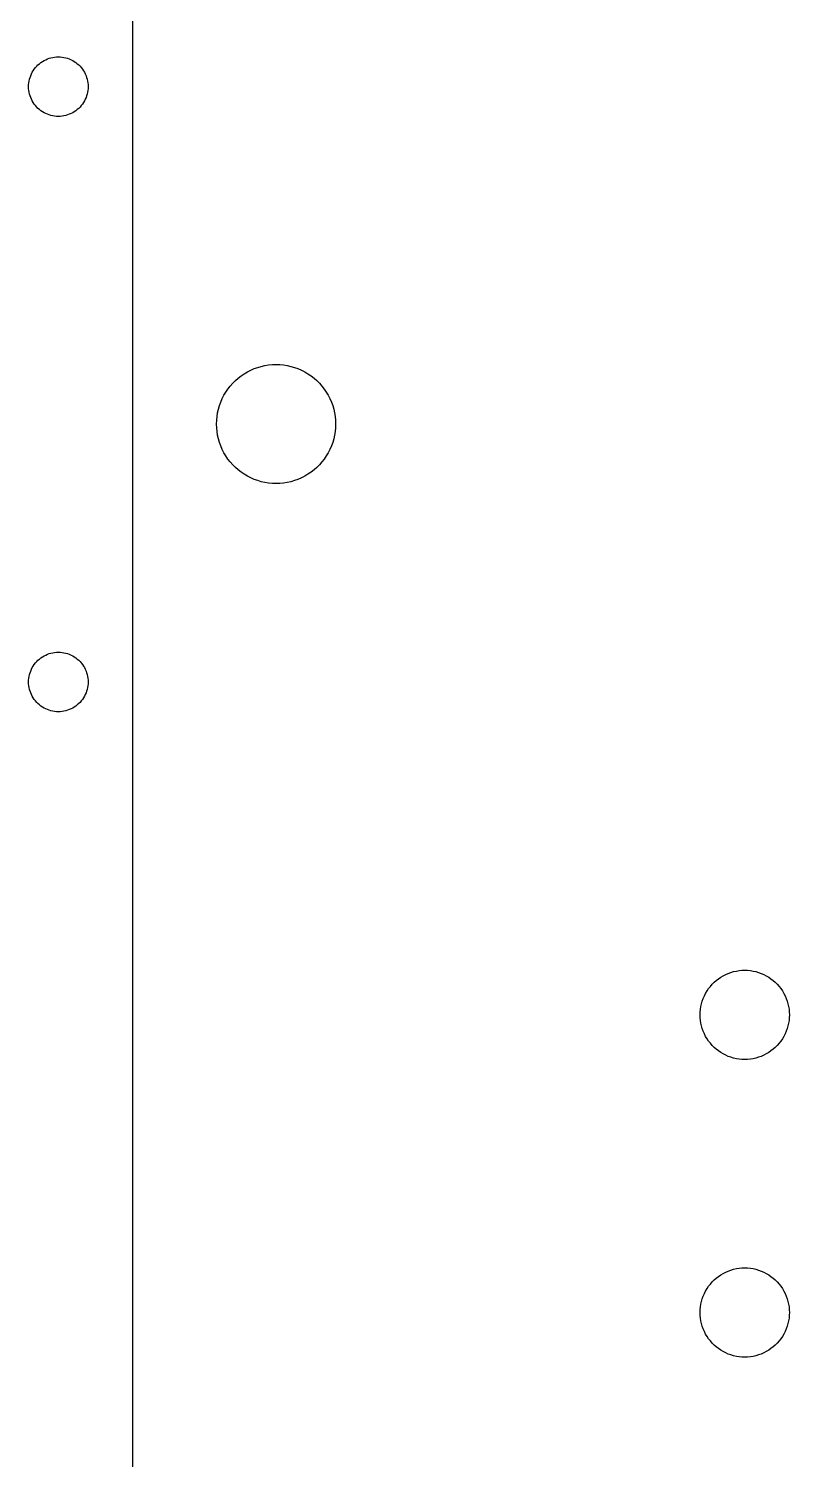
# Model space of a CAD drawing. Extents: x 2 to 1502, y 3 to 1555.
# Drawn here: x 464.2 to 609.1, y 365.3 to 637.8 of the extents above; entities that cross this region are included whole.
import ezdxf

# ---------------------------------------------------------------- set-up
doc = ezdxf.new("R2010")
doc.units = 0
doc.layers.get('0').update_dxf_attribs({"linetype": 'CONTINUOUS'})

msp = doc.modelspace()

# ---------------------------------------------------------------- linework, layer by layer
at = {"color": 7}
for points in [[(484.038368, 350.341136), (484.038368, 903.096983)], [(468.45528, 632.212091), (468.802807, 632.289791)], [(468.802807, 632.289791), (469.154587, 632.345291)], [(469.154587, 632.345366), (469.509202, 632.378366)], [(469.509203, 632.378741), (469.865235, 632.389991)], [(469.865235, 632.390141), (470.22126, 632.378891)], [(470.22126, 632.378741), (470.575875, 632.345741)], [(470.575875, 632.345366), (470.927655, 632.289866)], [(470.927655, 632.289791), (471.275183, 632.212091)], [(464.897227, 629.452016), (465.078368, 629.758466)], [(465.078368, 629.758466), (465.278775, 630.053216)], [(465.278775, 630.053216), (465.49704, 630.334466)], [(465.49704, 630.334466), (465.7326, 630.601766)], [(465.7326, 630.601766), (465.984315, 630.853466)], [(465.984315, 630.853466), (466.251338, 631.089041)], [(466.251338, 631.089041), (466.53282, 631.307291)], [(466.53282, 631.307291), (466.827338, 631.507391)], [(466.827338, 631.507391), (467.13405, 631.688816)], [(467.13405, 631.688816), (467.451248, 631.850366)], [(467.451248, 631.850366), (467.778083, 631.991816)], [(467.778082, 631.991816), (468.113423, 632.112641)], [(468.113422, 632.112641), (468.45528, 632.212091)], [(471.275183, 632.212091), (471.61704, 632.112641)], [(471.61704, 632.112641), (471.952095, 631.991816)], [(471.952095, 631.991816), (472.27893, 631.850366)], [(472.27893, 631.850366), (472.596413, 631.688816)], [(472.596413, 631.688816), (472.90284, 631.507391)], [(472.90284, 631.507391), (473.197643, 631.307291)], [(473.197643, 631.307291), (473.47884, 631.089041)], [(473.47884, 631.089041), (473.746148, 630.853466)], [(473.746148, 630.853466), (473.997863, 630.601766)], [(473.997863, 630.601766), (474.233423, 630.334466)], [(474.233423, 630.334466), (474.451688, 630.053216)], [(474.451688, 630.053216), (474.65181, 629.758466)], [(474.65181, 629.758466), (474.833228, 629.452016)], [(464.19597, 626.720816), (464.206995, 627.076841)], [(464.206995, 627.076841), (464.240745, 627.431441)], [(464.24073, 627.431441), (464.296305, 627.783266)], [(464.296283, 627.783266), (464.373953, 628.130741)], [(464.373953, 628.130741), (464.473448, 628.472666)], [(464.473448, 628.472666), (464.59392, 628.807691)], [(464.59392, 628.807691), (464.73537, 629.134541)], [(464.73537, 629.134541), (464.897228, 629.452016)], [(474.833228, 629.452016), (474.994808, 629.134541)], [(474.994808, 629.134541), (475.136258, 628.807691)], [(475.136258, 628.807691), (475.257008, 628.472666)], [(475.257008, 628.472666), (475.35651, 628.130741)], [(475.35651, 628.130741), (475.434173, 627.783266)], [(475.434173, 627.783266), (475.489748, 627.431441)], [(475.489733, 627.431441), (475.523183, 627.076841)], [(475.523183, 627.076841), (475.534508, 626.720816)], [(464.207025, 626.364791), (464.196, 626.720816)], [(464.240775, 626.010191), (464.207025, 626.364791)], [(464.296328, 625.658366), (464.240752, 626.010191)], [(464.373997, 625.310891), (464.296327, 625.658366)], [(464.473492, 624.969041), (464.373997, 625.310891)], [(464.593965, 624.633641), (464.473492, 624.969041)], [(464.735415, 624.306866), (464.593965, 624.633641)], [(464.897272, 623.989616), (464.735415, 624.306866)], [(474.994823, 624.306866), (474.833243, 623.989616)], [(475.136273, 624.633641), (474.994823, 624.306866)], [(475.257023, 624.969041), (475.136273, 624.633641)], [(475.356525, 625.310891), (475.257023, 624.969041)], [(475.434188, 625.658366), (475.356525, 625.310891)], [(475.489748, 626.010191), (475.434173, 625.658366)], [(475.523198, 626.364791), (475.489748, 626.010191)], [(475.534523, 626.720816), (475.523198, 626.364791)], [(465.078412, 623.682941), (464.897272, 623.989616)], [(465.27882, 623.388416), (465.078412, 623.682941)], [(465.497085, 623.106941), (465.27882, 623.388416)], [(465.732645, 622.839941), (465.497085, 623.106941)], [(465.98436, 622.588166), (465.732645, 622.839941)], [(466.251382, 622.352666), (465.98436, 622.588166)], [(466.532865, 622.134341), (466.251382, 622.352666)], [(466.827382, 621.933941), (466.532865, 622.134341)], [(467.134095, 621.752816), (466.827382, 621.933941)], [(467.451292, 621.590966), (467.134095, 621.752816)], [(467.778127, 621.449516), (467.451292, 621.590966)], [(468.113467, 621.329066), (467.778127, 621.449516)], [(468.455325, 621.229541), (468.113467, 621.329066)], [(471.617055, 621.329066), (471.275197, 621.229541)], [(471.95211, 621.449516), (471.617055, 621.329066)], [(472.278945, 621.590966), (471.95211, 621.449516)], [(472.596428, 621.752816), (472.278945, 621.590966)], [(472.902855, 621.933941), (472.596428, 621.752816)], [(473.197657, 622.134341), (472.902855, 621.933941)], [(473.478855, 622.352666), (473.197658, 622.134341)], [(473.746163, 622.588166), (473.478855, 622.352666)], [(473.997878, 622.839941), (473.746163, 622.588166)], [(474.233438, 623.106941), (473.997878, 622.839941)], [(474.451703, 623.388416), (474.233438, 623.106941)], [(474.651825, 623.682941), (474.451703, 623.388416)], [(474.833243, 623.989616), (474.651825, 623.682941)], [(468.802852, 621.151916), (468.455325, 621.229541)], [(469.154632, 621.096341), (468.802852, 621.151841)], [(469.509247, 621.062591), (469.154632, 621.096341)], [(469.86525, 621.051566), (469.509217, 621.062816)], [(470.221275, 621.062591), (469.86525, 621.051341)], [(470.57589, 621.096341), (470.221275, 621.062591)], [(470.92767, 621.151916), (470.57589, 621.096416)], [(471.275198, 621.229541), (470.92767, 621.151916)], [(505.267943, 572.037611), (505.881068, 572.400161)], [(505.881068, 572.400161), (506.515718, 572.723636)], [(506.515718, 572.723636), (507.169418, 573.006536)], [(507.169418, 573.006536), (507.839468, 573.247736)], [(507.839468, 573.247736), (508.523468, 573.446411)], [(508.523468, 573.446411), (509.218868, 573.602036)], [(509.218868, 573.602036), (509.922443, 573.713486)], [(509.922443, 573.713636), (510.631343, 573.780386)], [(510.631343, 573.780461), (511.343468, 573.802961)], [(511.343468, 573.802886), (512.055518, 573.780386)], [(512.055518, 573.780386), (512.764418, 573.713636)], [(512.764418, 573.713486), (513.467993, 573.602036)], [(513.467993, 573.602036), (514.163318, 573.446411)], [(514.163318, 573.446411), (514.847318, 573.247736)], [(514.847318, 573.247736), (515.517443, 573.006536)], [(515.517443, 573.006536), (516.17115, 572.723636)], [(516.17115, 572.723636), (516.8058, 572.400161)], [(516.8058, 572.400161), (517.418925, 572.037611)], [(502.170218, 569.128736), (502.607018, 569.691686)], [(502.607018, 569.691686), (503.077868, 570.225986)], [(503.077868, 570.225986), (503.581568, 570.729686)], [(503.581568, 570.729686), (504.115943, 571.200836)], [(504.115943, 571.200836), (504.678893, 571.637336)], [(504.678893, 571.637336), (505.267943, 572.037611)], [(517.418925, 572.037611), (518.008275, 571.637336)], [(518.008275, 571.637336), (518.570925, 571.200836)], [(518.570925, 571.200836), (519.1053, 570.729686)], [(519.1053, 570.729686), (519.609, 570.225986)], [(519.609, 570.225986), (520.080075, 569.691686)], [(520.080075, 569.691686), (520.51665, 569.128736)], [(500.801093, 566.638211), (501.083993, 567.291836)], [(501.083993, 567.291836), (501.407393, 567.926561)], [(501.407393, 567.926561), (501.769943, 568.539686)], [(501.769943, 568.539686), (502.170218, 569.128736)], [(520.51665, 569.128736), (520.916925, 568.539686)], [(520.916925, 568.539686), (521.279475, 567.926561)], [(521.279475, 567.926561), (521.602875, 567.291836)], [(521.602875, 567.291836), (521.885775, 566.638211)], [(500.094368, 563.885186), (500.205818, 564.588761)], [(500.205818, 564.588761), (500.361143, 565.284086)], [(500.361143, 565.284086), (500.559818, 565.968086)], [(500.559818, 565.968086), (500.801093, 566.638211)], [(521.885775, 566.638211), (522.126975, 565.968086)], [(522.126975, 565.968086), (522.325725, 565.284086)], [(522.325725, 565.284086), (522.48135, 564.588761)], [(522.48135, 564.588761), (522.592725, 563.885186)], [(500.027243, 561.752411), (500.004743, 562.464161)], [(500.004818, 562.464161), (500.027318, 563.176211)], [(500.094368, 561.043136), (500.026868, 561.752411)], [(500.027243, 563.176211), (500.094743, 563.885186)], [(522.592725, 563.885186), (522.659475, 563.176211)], [(522.659625, 561.752411), (522.592875, 561.043136)], [(522.68205, 562.464161), (522.65955, 561.752411)], [(522.659625, 563.176211), (522.682125, 562.464161)], [(500.205818, 560.339636), (500.094368, 561.043136)], [(500.361143, 559.644236), (500.205818, 560.339636)], [(500.559818, 558.960236), (500.361143, 559.644236)], [(500.801093, 558.290186), (500.559818, 558.960236)], [(522.126975, 558.960236), (521.885775, 558.290186)], [(522.325725, 559.644236), (522.126975, 558.960236)], [(522.48135, 560.339636), (522.325725, 559.644236)], [(522.592725, 561.043136), (522.48135, 560.339636)], [(501.083993, 557.636486), (500.801093, 558.290186)], [(501.407393, 557.001836), (501.083993, 557.636486)], [(501.769943, 556.388636), (501.407393, 557.001836)], [(502.170218, 555.799661), (501.769943, 556.388636)], [(520.916925, 556.388636), (520.51665, 555.799661)], [(521.279475, 557.001836), (520.916925, 556.388636)], [(521.602875, 557.636486), (521.279475, 557.001836)], [(521.885775, 558.290186), (521.602875, 557.636486)], [(502.607018, 555.236636), (502.170218, 555.799661)], [(503.077868, 554.702336), (502.607018, 555.236636)], [(503.581568, 554.198636), (503.077868, 554.702336)], [(504.115943, 553.727786), (503.581568, 554.198636)], [(504.678893, 553.290986), (504.115943, 553.727786)], [(505.267943, 552.890711), (504.678893, 553.290986)], [(518.008275, 553.290986), (517.418925, 552.890711)], [(518.570925, 553.727786), (518.008275, 553.290986)], [(519.1053, 554.198636), (518.570925, 553.727786)], [(519.609, 554.702336), (519.1053, 554.198636)], [(520.080075, 555.236636), (519.609, 554.702336)], [(520.51665, 555.799661), (520.080075, 555.236636)], [(505.881068, 552.528161), (505.267943, 552.890711)], [(506.515718, 552.204761), (505.881068, 552.528161)], [(507.169418, 551.921861), (506.515718, 552.204761)], [(507.839468, 551.680586), (507.169418, 551.921861)], [(508.523468, 551.481911), (507.839468, 551.680586)], [(509.218868, 551.326586), (508.523468, 551.481911)], [(509.922443, 551.215136), (509.218868, 551.326586)], [(510.631343, 551.148011), (509.922443, 551.215511)], [(511.343468, 551.125886), (510.631343, 551.148386)], [(512.055518, 551.148461), (511.343468, 551.125961)], [(512.764418, 551.215436), (512.055518, 551.147936)], [(513.467993, 551.326586), (512.764418, 551.215136)], [(514.163318, 551.481911), (513.467993, 551.326586)], [(514.847318, 551.680586), (514.163318, 551.481911)], [(515.517443, 551.921861), (514.847318, 551.680586)], [(516.17115, 552.204761), (515.517443, 551.921861)], [(516.8058, 552.528161), (516.17115, 552.204761)], [(517.418925, 552.890711), (516.8058, 552.528161)], [(466.251233, 517.701716), (466.532715, 517.919966)], [(466.532715, 517.919966), (466.827233, 518.120066)], [(466.827233, 518.120066), (467.133945, 518.301491)], [(467.133945, 518.301491), (467.451143, 518.463041)], [(467.451143, 518.463041), (467.777978, 518.604491)], [(467.777978, 518.604491), (468.113318, 518.725241)], [(468.113317, 518.725241), (468.455175, 518.824766)], [(468.455175, 518.824766), (468.802702, 518.902466)], [(468.802702, 518.902466), (469.154482, 518.957966)], [(469.154482, 518.957966), (469.509097, 518.991716)], [(469.509098, 518.991416), (469.86513, 519.002666)], [(469.86513, 519.002816), (470.221155, 518.991566)], [(470.221155, 518.991416), (470.57577, 518.957666)], [(470.57577, 518.957966), (470.92755, 518.902466)], [(470.92755, 518.902466), (471.275078, 518.824766)], [(471.275078, 518.824766), (471.616935, 518.725241)], [(471.616935, 518.725241), (471.95199, 518.604491)], [(471.95199, 518.604491), (472.278825, 518.463041)], [(472.278825, 518.463041), (472.596308, 518.301491)], [(472.596308, 518.301491), (472.902735, 518.120066)], [(472.902735, 518.120066), (473.197538, 517.919966)], [(473.197538, 517.919966), (473.478735, 517.701716)], [(464.373848, 514.743416), (464.473343, 515.085341)], [(464.473343, 515.085341), (464.593815, 515.420366)], [(464.593815, 515.420366), (464.735265, 515.747216)], [(464.735265, 515.747216), (464.897123, 516.064691)], [(464.897123, 516.064691), (465.078263, 516.371141)], [(465.078263, 516.371141), (465.27867, 516.665891)], [(465.27867, 516.665891), (465.496935, 516.947141)], [(465.496935, 516.947141), (465.732495, 517.214441)], [(465.732495, 517.214441), (465.98421, 517.466141)], [(465.98421, 517.466141), (466.251233, 517.701716)], [(473.478735, 517.701716), (473.746043, 517.466141)], [(473.746043, 517.466141), (473.997758, 517.214441)], [(473.997758, 517.214441), (474.233318, 516.947141)], [(474.233318, 516.947141), (474.451583, 516.665891)], [(474.451583, 516.665891), (474.651705, 516.371141)], [(474.651705, 516.371141), (474.833123, 516.064691)], [(474.833123, 516.064691), (474.994703, 515.747216)], [(474.994703, 515.747216), (475.136153, 515.420366)], [(475.136153, 515.420366), (475.256903, 515.085341)], [(475.256903, 515.085341), (475.356405, 514.743416)], [(464.195865, 513.333461), (464.20689, 513.689486)], [(464.20692, 512.977436), (464.195895, 513.333461)], [(464.20689, 513.689486), (464.24064, 514.044116)], [(464.24067, 512.622836), (464.20692, 512.977436)], [(464.240625, 514.044116), (464.2962, 514.395941)], [(464.296222, 512.271011), (464.240648, 512.622836)], [(464.296178, 514.395941), (464.373848, 514.743416)], [(475.356405, 514.743416), (475.434068, 514.395941)], [(475.434068, 514.395941), (475.489643, 514.044116)], [(475.489643, 512.622836), (475.434068, 512.271011)], [(475.489628, 514.044116), (475.523078, 513.689486)], [(475.523093, 512.977436), (475.489643, 512.622836)], [(475.523078, 513.689486), (475.534403, 513.333461)], [(475.534418, 513.333461), (475.523093, 512.977436)], [(464.373892, 511.923536), (464.296222, 512.271011)], [(464.473387, 511.581686), (464.373892, 511.923536)], [(464.59386, 511.246586), (464.473387, 511.581686)], [(464.73531, 510.919736), (464.59386, 511.246586)], [(464.897168, 510.602261), (464.73531, 510.919736)], [(465.078307, 510.295886), (464.897167, 510.602261)], [(465.278715, 510.001061), (465.078307, 510.295886)], [(465.49698, 509.719886), (465.278715, 510.001061)], [(465.73254, 509.452586), (465.49698, 509.719886)], [(474.233333, 509.719886), (473.997773, 509.452586)], [(474.451598, 510.001061), (474.233333, 509.719886)], [(474.65172, 510.295886), (474.451598, 510.001061)], [(474.833138, 510.602261), (474.65172, 510.295886)], [(474.994718, 510.919736), (474.833138, 510.602261)], [(475.136168, 511.246586), (474.994718, 510.919736)], [(475.256918, 511.581686), (475.136168, 511.246586)], [(475.35642, 511.923536), (475.256918, 511.581686)], [(475.434083, 512.271011), (475.35642, 511.923536)], [(465.984255, 509.200811), (465.73254, 509.452586)], [(466.251278, 508.965311), (465.984255, 509.200811)], [(466.53276, 508.746986), (466.251278, 508.965311)], [(466.827278, 508.546886), (466.53276, 508.746986)], [(467.13399, 508.365461), (466.827278, 508.546886)], [(467.451187, 508.203911), (467.13399, 508.365461)], [(467.778023, 508.062461), (467.451187, 508.203911)], [(468.113362, 507.941711), (467.778022, 508.062461)], [(468.45522, 507.842186), (468.113362, 507.941711)], [(468.802747, 507.764486), (468.45522, 507.842186)], [(469.154527, 507.708986), (468.802747, 507.764486)], [(469.509142, 507.675536), (469.154527, 507.709286)], [(469.865145, 507.663911), (469.509113, 507.675161)], [(470.22117, 507.675236), (469.865145, 507.663986)], [(470.575785, 507.708986), (470.22117, 507.675236)], [(470.927565, 507.764486), (470.575785, 507.708986)], [(471.275093, 507.842186), (470.927565, 507.764486)], [(471.61695, 507.941711), (471.275093, 507.842186)], [(471.952005, 508.062461), (471.61695, 507.941711)], [(472.27884, 508.203911), (471.952005, 508.062461)], [(472.596323, 508.365461), (472.27884, 508.203911)], [(472.90275, 508.546886), (472.596322, 508.365461)], [(473.197553, 508.746986), (472.90275, 508.546886)], [(473.47875, 508.965311), (473.197553, 508.746986)], [(473.746058, 509.200811), (473.47875, 508.965311)], [(473.997773, 509.452586), (473.746058, 509.200811)], [(597.013155, 457.623386), (597.50343, 457.835411)], [(597.50343, 457.835411), (598.006005, 458.016536)], [(598.006005, 458.016536), (598.51908, 458.165336)], [(598.51908, 458.165336), (599.040405, 458.282111)], [(599.040405, 458.282111), (599.568105, 458.365436)], [(599.568105, 458.365661), (600.09993, 458.415911)], [(600.09993, 458.416661), (600.633855, 458.433161)], [(600.633855, 458.433161), (601.16778, 458.416661)], [(601.16778, 458.415911), (601.69968, 458.365661)], [(601.69968, 458.365511), (602.227305, 458.282186)], [(602.227305, 458.282186), (602.748705, 458.165336)], [(602.748705, 458.165336), (603.261705, 458.016536)], [(603.261705, 458.016536), (603.764355, 457.835411)], [(603.764355, 457.835411), (604.25463, 457.623386)], [(593.754105, 454.927361), (594.08148, 455.349386)], [(594.08148, 455.349386), (594.434805, 455.749961)], [(594.434805, 455.749961), (594.81258, 456.127811)], [(594.81258, 456.127811), (595.213305, 456.480986)], [(595.213305, 456.480986), (595.635405, 456.808361)], [(595.635405, 456.808361), (596.077305, 457.108886)], [(596.077305, 457.108886), (596.53713, 457.380686)], [(596.53713, 457.380686), (597.013155, 457.623386)], [(604.25463, 457.623386), (604.73058, 457.380761)], [(604.73058, 457.380761), (605.190518, 457.108886)], [(605.190518, 457.108886), (605.632268, 456.808436)], [(605.632343, 456.808436), (606.054443, 456.480986)], [(606.054443, 456.480986), (606.455168, 456.127811)], [(606.455168, 456.127811), (606.832943, 455.749961)], [(606.832943, 455.749961), (607.186268, 455.349461)], [(607.186268, 455.349461), (607.513718, 454.927361)], [(592.39713, 452.043611), (592.546155, 452.556461)], [(592.546155, 452.556461), (592.72713, 453.059261)], [(592.72713, 453.059261), (592.939305, 453.549386)], [(592.939305, 453.549386), (593.181855, 454.025636)], [(593.181855, 454.025636), (593.453805, 454.485386)], [(593.453805, 454.485386), (593.754105, 454.927361)], [(607.513718, 454.927361), (607.813943, 454.485461)], [(607.813942, 454.485461), (608.085892, 454.025636)], [(608.085892, 454.025636), (608.328443, 453.549461)], [(608.328443, 453.549461), (608.540543, 453.059336)], [(608.540617, 453.059336), (608.721593, 452.556461)], [(608.721593, 452.556461), (608.870617, 452.043686)], [(592.13028, 449.928686), (592.14678, 450.462761)], [(592.14708, 449.394686), (592.13058, 449.928686)], [(592.14678, 450.462761), (592.19703, 450.994511)], [(592.19703, 450.994511), (592.28058, 451.522061)], [(592.28058, 451.522061), (592.39713, 452.043611)], [(608.870617, 452.043686), (608.987167, 451.522061)], [(608.987167, 451.522061), (609.070718, 450.994586)], [(609.070718, 450.994586), (609.120968, 450.462761)], [(609.120968, 450.462761), (609.137468, 449.928761)], [(609.137768, 449.928761), (609.121268, 449.394686)], [(592.19733, 448.862861), (592.14708, 449.394686)], [(592.28088, 448.335386), (592.19733, 448.862861)], [(592.39743, 447.813761), (592.28088, 448.335386)], [(592.546455, 447.300686), (592.39743, 447.813761)], [(592.72743, 446.798111), (592.546455, 447.300686)], [(608.721892, 447.300761), (608.540917, 446.798186)], [(608.870918, 447.813836), (608.721892, 447.300761)], [(608.987467, 448.335386), (608.870918, 447.813836)], [(609.071018, 448.862936), (608.987467, 448.335386)], [(609.121342, 449.394686), (609.071092, 448.862936)], [(592.939605, 446.307986), (592.72743, 446.798111)], [(593.182155, 445.831811), (592.939605, 446.307986)], [(593.454105, 445.371986), (593.182155, 445.831811)], [(593.754405, 444.930086), (593.454105, 445.371986)], [(594.08178, 444.507986), (593.754405, 444.930086)], [(594.435105, 444.107486), (594.08178, 444.507986)], [(607.186568, 444.508061), (606.833243, 444.107486)], [(607.514018, 444.930086), (607.186568, 444.508061)], [(607.814243, 445.372061), (607.514018, 444.930086)], [(608.086193, 445.831811), (607.814242, 445.372061)], [(608.328743, 446.308061), (608.086193, 445.831811)], [(608.540918, 446.798186), (608.328743, 446.308061)], [(594.81288, 443.729636), (594.435105, 444.107486)], [(595.213605, 443.376161), (594.81288, 443.729636)], [(595.635705, 443.048711), (595.213605, 443.376161)], [(596.077605, 442.748561), (595.635705, 443.048711)], [(596.53743, 442.476686), (596.077605, 442.748561)], [(597.013455, 442.234061), (596.53743, 442.476686)], [(597.50373, 442.022036), (597.013455, 442.234061)], [(598.006305, 441.840911), (597.50373, 442.022036)], [(598.51938, 441.691811), (598.006305, 441.840911)], [(599.040705, 441.575261), (598.51938, 441.691811)], [(599.568405, 441.491936), (599.040705, 441.575261)], [(600.10023, 441.441536), (599.568405, 441.491786)], [(601.69998, 441.491786), (601.16808, 441.441536)], [(602.227605, 441.575336), (601.69998, 441.492011)], [(602.749005, 441.691811), (602.227605, 441.575336)], [(603.262005, 441.840911), (602.749005, 441.691811)], [(603.764655, 442.022036), (603.262005, 441.840911)], [(604.25493, 442.234061), (603.764655, 442.022036)], [(604.73088, 442.476761), (604.25493, 442.234061)], [(605.190818, 442.748561), (604.73088, 442.476761)], [(605.632643, 443.048786), (605.190818, 442.748561)], [(606.054743, 443.376161), (605.632643, 443.048786)], [(606.455468, 443.729636), (606.054743, 443.376161)], [(606.833243, 444.107486), (606.455468, 443.729636)], [(600.634155, 441.424286), (600.10023, 441.440786)], [(601.16808, 441.440786), (600.634155, 441.424286)], [(596.077305, 400.415936), (596.53713, 400.687811)], [(596.53713, 400.687811), (597.013155, 400.930436)], [(597.013155, 400.930436), (597.50343, 401.142461)], [(597.50343, 401.142461), (598.00608, 401.323586)], [(598.00608, 401.323586), (598.51908, 401.472686)], [(598.51908, 401.472686), (599.04048, 401.589236)], [(599.04048, 401.589236), (599.568105, 401.672561)], [(599.568105, 401.672786), (600.09993, 401.723036)], [(600.09993, 401.723786), (600.63393, 401.740286)], [(600.63393, 401.740286), (601.167855, 401.723786)], [(601.167855, 401.723036), (601.69968, 401.672786)], [(601.69968, 401.672561), (602.227305, 401.589236)], [(602.227305, 401.589236), (602.748705, 401.472761)], [(602.748705, 401.472761), (603.261705, 401.323661)], [(603.261705, 401.323661), (603.764355, 401.142536)], [(603.764355, 401.142536), (604.25463, 400.930436)], [(604.25463, 400.930436), (604.730655, 400.687811)], [(604.730655, 400.687811), (605.190518, 400.416011)], [(593.45388, 397.792511), (593.754105, 398.234411)], [(593.754105, 398.234411), (594.081555, 398.656511)], [(594.081555, 398.656511), (594.434805, 399.057011)], [(594.434805, 399.057011), (594.81258, 399.434861)], [(594.81258, 399.434861), (595.213305, 399.788336)], [(595.213305, 399.788336), (595.63548, 400.115786)], [(595.63548, 400.115786), (596.077305, 400.415936)], [(605.190518, 400.416011), (605.632343, 400.115786)], [(605.632418, 400.115786), (606.054518, 399.788411)], [(606.054518, 399.788411), (606.455243, 399.434936)], [(606.455243, 399.434936), (606.833018, 399.057086)], [(606.833018, 399.057086), (607.186268, 398.656511)], [(607.186268, 398.656511), (607.513718, 398.234411)], [(607.513718, 398.234411), (607.814018, 397.792511)], [(592.280655, 394.829186), (592.39713, 395.350736)], [(592.39713, 395.350736), (592.54623, 395.863811)], [(592.54623, 395.863811), (592.727205, 396.366386)], [(592.727205, 396.366386), (592.939305, 396.856511)], [(592.939305, 396.856511), (593.181855, 397.332686)], [(593.181855, 397.332686), (593.45388, 397.792511)], [(607.814018, 397.792511), (608.085892, 397.332761)], [(608.085892, 397.332761), (608.328443, 396.856511)], [(608.328443, 396.856511), (608.540618, 396.366386)], [(608.540692, 396.366386), (608.721593, 395.863811)], [(608.721593, 395.863811), (608.870693, 395.350736)], [(608.870693, 395.350736), (608.987167, 394.829186)], [(592.13028, 393.235811), (592.14678, 393.769811)], [(592.14708, 392.701736), (592.13058, 393.235811)], [(592.14678, 393.769811), (592.19703, 394.301636)], [(592.19733, 392.169986), (592.14708, 392.701736)], [(592.197105, 394.301636), (592.280655, 394.829186)], [(608.987167, 394.829186), (609.070792, 394.301636)], [(609.070792, 394.301636), (609.121042, 393.769886)], [(609.121268, 392.701811), (609.071018, 392.169986)], [(609.121042, 393.769886), (609.137542, 393.235811)], [(609.137843, 393.235811), (609.121342, 392.701811)], [(592.28088, 391.642436), (592.19733, 392.169986)], [(592.397355, 391.120886), (592.28088, 391.642436)], [(592.546455, 390.608111), (592.397355, 391.120886)], [(592.72743, 390.105236), (592.546455, 390.608111)], [(592.93953, 389.615111), (592.72743, 390.105236)], [(608.540918, 390.105236), (608.328743, 389.615111)], [(608.721818, 390.608111), (608.540918, 390.105236)], [(608.870918, 391.120886), (608.721818, 390.608111)], [(608.987393, 391.642436), (608.870918, 391.120886)], [(609.071018, 392.169986), (608.987393, 391.642436)], [(593.18208, 389.138861), (592.93953, 389.615111)], [(593.454105, 388.679111), (593.18208, 389.138861)], [(593.75433, 388.237211), (593.454105, 388.679111)], [(594.08178, 387.815111), (593.75433, 388.237211)], [(594.43503, 387.414536), (594.08178, 387.815111)], [(594.812805, 387.036686), (594.43503, 387.414536)], [(595.21353, 386.683511), (594.812805, 387.036686)], [(606.455468, 387.036761), (606.054743, 386.683511)], [(606.833243, 387.414611), (606.455468, 387.036761)], [(607.186493, 387.815111), (606.833243, 387.414611)], [(607.513943, 388.237211), (607.186493, 387.815111)], [(607.814243, 388.679111), (607.513943, 388.237211)], [(608.086118, 389.138936), (607.814243, 388.679111)], [(608.328743, 389.615111), (608.086118, 389.138936)], [(595.635705, 386.356136), (595.21353, 386.683511)], [(596.07753, 386.055611), (595.635705, 386.356136)], [(596.537355, 385.783811), (596.07753, 386.055611)], [(597.01338, 385.541186), (596.537355, 385.783811)], [(597.503655, 385.329086), (597.01338, 385.541186)], [(598.006305, 385.147961), (597.503655, 385.329086)], [(598.519305, 384.999161), (598.006305, 385.147961)], [(599.040705, 384.882386), (598.519305, 384.999161)], [(599.56833, 384.799061), (599.040705, 384.882386)], [(600.100155, 384.748586), (599.56833, 384.798836)], [(600.634155, 384.731336), (600.100155, 384.747836)], [(601.16808, 384.747836), (600.634155, 384.731336)], [(601.699905, 384.798836), (601.16808, 384.748586)], [(602.22753, 384.882386), (601.699905, 384.799061)], [(602.74893, 384.999161), (602.22753, 384.882386)], [(603.26193, 385.148036), (602.74893, 384.999161)], [(603.76458, 385.329161), (603.26193, 385.148036)], [(604.254855, 385.541186), (603.76458, 385.329161)], [(604.73088, 385.783811), (604.254855, 385.541186)], [(605.190743, 386.055686), (604.73088, 385.783811)], [(605.632643, 386.356136), (605.190743, 386.055686)], [(606.054743, 386.683511), (605.632643, 386.356136)]]:
    msp.add_lwpolyline(points, dxfattribs=at)

doc.saveas('drawing.dxf')
